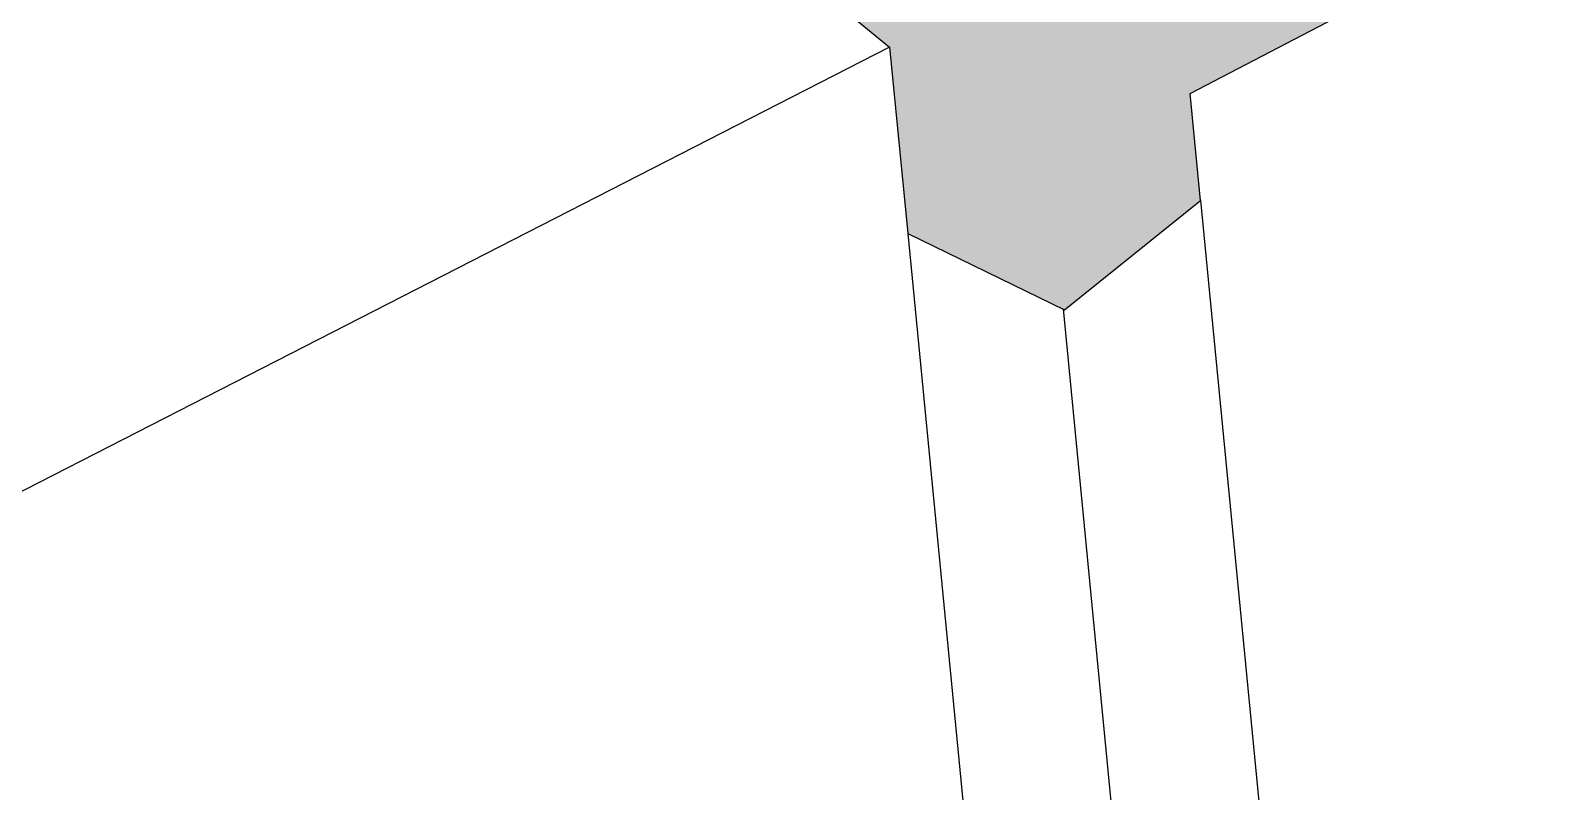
# Model space of a CAD drawing. Extents: x 309 to 370, y -277 to -28.
# Drawn here: x 357.465 to 361.692, y -254.551 to -252.443 of the extents above; entities that cross this region are included whole.
import ezdxf

# ---------------------------------------------------------------- set-up
doc = ezdxf.new("R2010")
doc.units = 0
for name, color, linetype in [('BASE_PLAN', 7, 'CONTINUOUS'), ('POCHE', 7, 'CONTINUOUS'), ('VAULT_LINES', 7, 'CONTINUOUS')]:
    doc.layers.add(name, color=color, linetype=linetype)

# ---------------------------------------------------------------- blocks, each defined once
blk = doc.blocks.new('*U57')
at = {"layer": 'POCHE', "linetype": 'CONTINUOUS', "extrusion": (0, 0, -1)}
for points in [[(-361.1814, -252.3554), (-361.1814, -251.1535), (-360.6792, -252.6172)], [(-360.6792, -252.6172), (-361.1814, -251.1535), (-360.6792, -251.436)], [(-361.1814, -252.3554), (-361.6922, -252.0891), (-361.1814, -251.1535)], [(-360.6792, -252.9364), (-360.6792, -251.436), (-360.3316, -253.2162)], [(-360.3316, -253.2162), (-360.6792, -251.436), (-360.3316, -251.6315)], [(-359.8968, -253.0048), (-359.8968, -251.5263), (-359.8466, -252.4885)], [(-359.8466, -252.4885), (-359.8968, -251.5263), (-359.8466, -251.5435)], [(-359.9398, -253.0257), (-359.9398, -251.5116), (-359.8968, -253.0048)], [(-359.8968, -253.0048), (-359.9398, -251.5116), (-359.8968, -251.5263)], [(-359.9398, -253.0257), (-360.1859, -251.7134), (-359.9398, -251.5116)], [(-359.8466, -252.4885), (-359.8466, -251.5435), (-359.4822, -252.1897)], [(-359.4822, -252.1897), (-359.8466, -251.5435), (-359.4822, -251.6684)], [(-360.3316, -253.2162), (-360.3316, -251.6315), (-360.1859, -253.1454)], [(-360.1859, -253.1454), (-360.3316, -251.6315), (-360.1859, -251.7134)], [(-359.4822, -252.1897), (-359.4822, -251.6684), (-359.4312, -252.1478)], [(-360.1859, -253.1454), (-360.1859, -251.7134), (-359.9398, -253.0257)], [(-360.6792, -252.9364), (-360.708, -252.9132), (-360.6792, -252.6172)]]:
    blk.add_solid(points, dxfattribs=at)

msp = doc.modelspace()

# ---------------------------------------------------------------- linework, layer by layer
at = {"layer": 'BASE_PLAN'}
for p, q in [((360.6792, -252.6172), (361.6922, -252.0891)), ((359.4312, -252.1478), (359.8466, -252.4885)), ((359.8466, -252.4885), (359.8968, -253.0048)), ((360.708, -252.9132), (360.6792, -252.6172)), ((360.3316, -253.2162), (360.708, -252.9132)), ((360.708, -252.9132), (360.8728, -254.6074)), ((359.8968, -253.0048), (360.3316, -253.2162)), ((359.8968, -253.0048), (360.0741, -254.8273)), ((360.3273, -253.2141), (360.4628, -254.6074))]:
    msp.add_line(p, q, dxfattribs=at)
at = {"layer": 'VAULT_LINES'}
msp.add_line((359.8466, -252.4885), (355.9422, -254.4859), dxfattribs=at)

# ---------------------------------------------------------------- block references
at = {"layer": 'POCHE'}
msp.add_blockref('*U57', (0, 0), dxfattribs=at)

doc.saveas('drawing.dxf')
